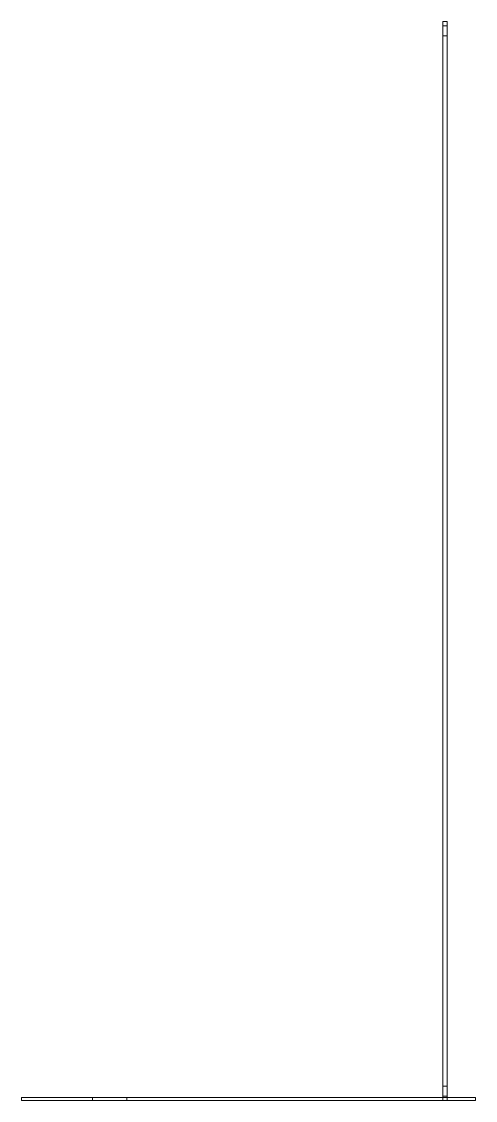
# Model space of a CAD drawing. Header units: millimetres. Extents: x -327709 to -233612, y 250954 to 312605.
# Drawn here: x -286702 to -286382, y 302134 to 302895 of the extents above; entities that cross this region are included whole.
import ezdxf

# ---------------------------------------------------------------- set-up
doc = ezdxf.new("R2010")
doc.units = ezdxf.units.MM
doc.layers.add('Bloques borde', color=7, linetype='Continuous', lineweight=18)
doc.layers.add('P4', color=7, linetype='Continuous', lineweight=18)

# ---------------------------------------------------------------- blocks, each defined once
blk = doc.blocks.new('Group-246-1')
at = {"layer": 'Bloques borde', "color": 7, "lineweight": 18}
for points in [[(0.18795, 8.12166, 0.359), (0.18795, 7.36166, 0.359), (0.18495, 7.36166, 0.359), (0.18495, 8.12166, 0.359)], [(0.18795, 8.12166, 0.399), (0.18795, 8.12166, 0.359), (0.18495, 8.12166, 0.359), (0.18495, 8.12166, 0.399)], [(0.18795, 7.37166, 0.409), (0.18795, 8.11166, 0.409), (0.18495, 8.11166, 0.409), (0.18495, 7.37166, 0.409)], [(0.18795, 7.36166, 0.359), (0.18795, 7.36166, 0.399), (0.18495, 7.36166, 0.399), (0.18495, 7.36166, 0.359)]]:
    blk.add_3dface(points, dxfattribs=at)
for points, invisible_edges in [([(0.18495, 8.12166, 0.399), (0.18495, 8.12148, 0.40086), (0.18495, 8.12093, 0.40269), (0.18495, 8.12166, 0.399)], 12), ([(0.18495, 8.12166, 0.399), (0.18495, 8.12093, 0.40269), (0.18495, 8.11999, 0.40451), (0.18495, 8.12166, 0.399)], 13), ([(0.18495, 8.12166, 0.399), (0.18495, 8.11999, 0.40451), (0.18495, 8.11166, 0.409), (0.18495, 8.12166, 0.399)], 15), ([(0.18495, 8.12166, 0.359), (0.18495, 8.12166, 0.399), (0.18495, 8.11166, 0.409), (0.18495, 8.12166, 0.359)], 14), ([(0.18495, 8.12166, 0.359), (0.18495, 8.11166, 0.409), (0.18495, 7.37166, 0.409), (0.18495, 8.12166, 0.359)], 13), ([(0.18495, 7.37166, 0.409), (0.18495, 7.36166, 0.359), (0.18495, 8.12166, 0.359), (0.18495, 7.37166, 0.409)], 13), ([(0.18495, 8.12158, 0.40031), (0.18795, 8.12158, 0.40031), (0.18795, 8.12166, 0.399), (0.18495, 8.12166, 0.399)], 1), ([(0.18795, 8.12158, 0.40031), (0.18495, 8.12158, 0.40031), (0.18495, 8.12132, 0.40159)], 9), ([(0.18495, 8.12132, 0.40159), (0.18795, 8.12132, 0.40159), (0.18795, 8.12158, 0.40031)], 9), ([(0.18795, 8.12132, 0.40159), (0.18495, 8.12132, 0.40159), (0.18495, 8.1209, 0.40283)], 9), ([(0.18495, 8.1209, 0.40283), (0.18795, 8.1209, 0.40283), (0.18795, 8.12132, 0.40159)], 9), ([(0.18495, 8.12033, 0.404), (0.18795, 8.12033, 0.404), (0.18795, 8.1209, 0.40283), (0.18495, 8.1209, 0.40283)], 5), ([(0.18495, 8.1196, 0.40509), (0.18795, 8.1196, 0.40509), (0.18795, 8.12033, 0.404), (0.18495, 8.12033, 0.404)], 5), ([(0.18495, 8.11999, 0.40451), (0.18495, 8.11874, 0.40607), (0.18495, 8.11717, 0.40734), (0.18495, 8.11999, 0.40451)], 12), ([(0.18495, 8.11999, 0.40451), (0.18495, 8.11717, 0.40734), (0.18495, 8.11166, 0.409), (0.18495, 8.11999, 0.40451)], 15), ([(0.18795, 8.1196, 0.40509), (0.18495, 8.1196, 0.40509), (0.18495, 8.11874, 0.40607)], 9), ([(0.18495, 8.11874, 0.40607), (0.18795, 8.11874, 0.40607), (0.18795, 8.1196, 0.40509)], 8), ([(0.18795, 8.11874, 0.40607), (0.18495, 8.11874, 0.40607), (0.18495, 8.11775, 0.40693)], 8), ([(0.18495, 8.11775, 0.40693), (0.18795, 8.11775, 0.40693), (0.18795, 8.11874, 0.40607)], 9), ([(0.18795, 8.11775, 0.40693), (0.18495, 8.11775, 0.40693), (0.18495, 8.11666, 0.40766)], 9), ([(0.18495, 8.11666, 0.40766), (0.18795, 8.11666, 0.40766), (0.18795, 8.11775, 0.40693)], 9), ([(0.18495, 8.11717, 0.40734), (0.18495, 8.11535, 0.40827), (0.18495, 8.11166, 0.409), (0.18495, 8.11717, 0.40734)], 14), ([(0.18795, 8.12093, 0.40269), (0.18795, 8.12148, 0.40085), (0.18795, 8.12166, 0.399), (0.18795, 8.12093, 0.40269)], 12), ([(0.18795, 8.12, 0.4045), (0.18795, 8.12093, 0.40269), (0.18795, 8.12166, 0.399), (0.18795, 8.12, 0.4045)], 14), ([(0.18795, 8.11717, 0.40733), (0.18795, 8.12, 0.4045), (0.18795, 8.12166, 0.399), (0.18795, 8.11717, 0.40733)], 15), ([(0.18795, 8.11166, 0.409), (0.18795, 8.11717, 0.40733), (0.18795, 8.12166, 0.399), (0.18795, 8.11166, 0.409)], 15), ([(0.18795, 8.11166, 0.409), (0.18795, 8.12166, 0.399), (0.18795, 8.12166, 0.359), (0.18795, 8.11166, 0.409)], 13), ([(0.18795, 7.37166, 0.409), (0.18795, 8.11166, 0.409), (0.18795, 8.12166, 0.359), (0.18795, 7.37166, 0.409)], 14), ([(0.18795, 7.37166, 0.409), (0.18795, 8.12166, 0.359), (0.18795, 7.36166, 0.359), (0.18795, 7.37166, 0.409)], 13), ([(0.18795, 8.11717, 0.40733), (0.18795, 8.11874, 0.40607), (0.18795, 8.12, 0.4045), (0.18795, 8.11717, 0.40733)], 12), ([(0.18795, 8.11166, 0.409), (0.18795, 8.11535, 0.40827), (0.18795, 8.11717, 0.40733), (0.18795, 8.11166, 0.409)], 13), ([(0.18795, 8.11666, 0.40766), (0.18495, 8.11666, 0.40766), (0.18495, 8.11549, 0.40824)], 9), ([(0.18495, 8.11549, 0.40824), (0.18795, 8.11549, 0.40824), (0.18795, 8.11666, 0.40766)], 9), ([(0.18495, 8.11425, 0.40866), (0.18795, 8.11425, 0.40866), (0.18795, 8.11549, 0.40824), (0.18495, 8.11549, 0.40824)], 5), ([(0.18495, 8.11535, 0.40827), (0.18495, 8.11351, 0.40881), (0.18495, 8.11166, 0.409), (0.18495, 8.11535, 0.40827)], 12), ([(0.18495, 8.11297, 0.40891), (0.18795, 8.11297, 0.40891), (0.18795, 8.11425, 0.40866), (0.18495, 8.11425, 0.40866)], 5), ([(0.18795, 8.11297, 0.40891), (0.18495, 8.11297, 0.40891), (0.18495, 8.11166, 0.409)], 9), ([(0.18495, 8.11166, 0.409), (0.18795, 8.11166, 0.409), (0.18795, 8.11297, 0.40891)], 8), ([(0.18795, 8.11166, 0.409), (0.18795, 8.11353, 0.40881), (0.18795, 8.11535, 0.40827), (0.18795, 8.11166, 0.409)], 12), ([(0.18495, 7.37166, 0.409), (0.18495, 7.3698, 0.40881), (0.18495, 7.36798, 0.40827), (0.18495, 7.37166, 0.409)], 12), ([(0.18495, 7.37166, 0.409), (0.18495, 7.36798, 0.40827), (0.18495, 7.36616, 0.40733), (0.18495, 7.37166, 0.409)], 13), ([(0.18495, 7.37166, 0.409), (0.18495, 7.36616, 0.40733), (0.18495, 7.36166, 0.399), (0.18495, 7.37166, 0.409)], 15), ([(0.18495, 7.37166, 0.409), (0.18495, 7.36166, 0.399), (0.18495, 7.36166, 0.359), (0.18495, 7.37166, 0.409)], 13), ([(0.18495, 7.37036, 0.40891), (0.18795, 7.37036, 0.40891), (0.18795, 7.37166, 0.409), (0.18495, 7.37166, 0.409)], 1), ([(0.18495, 7.36908, 0.40866), (0.18795, 7.36908, 0.40866), (0.18795, 7.37036, 0.40891), (0.18495, 7.37036, 0.40891)], 5), ([(0.18495, 7.36784, 0.40824), (0.18795, 7.36784, 0.40824), (0.18795, 7.36908, 0.40866), (0.18495, 7.36908, 0.40866)], 5), ([(0.18495, 7.36784, 0.40824), (0.18495, 7.36666, 0.40766), (0.18795, 7.36666, 0.40766)], 10), ([(0.18795, 7.36666, 0.40766), (0.18795, 7.36784, 0.40824), (0.18495, 7.36784, 0.40824)], 10), ([(0.18495, 7.36666, 0.40766), (0.18495, 7.36558, 0.40693), (0.18795, 7.36558, 0.40693)], 10), ([(0.18795, 7.36558, 0.40693), (0.18795, 7.36666, 0.40766), (0.18495, 7.36666, 0.40766)], 10), ([(0.18495, 7.36616, 0.40733), (0.18495, 7.36459, 0.40607), (0.18495, 7.36333, 0.4045), (0.18495, 7.36616, 0.40733)], 12), ([(0.18495, 7.36616, 0.40733), (0.18495, 7.36333, 0.4045), (0.18495, 7.36166, 0.399), (0.18495, 7.36616, 0.40733)], 15), ([(0.18495, 7.36558, 0.40693), (0.18495, 7.36459, 0.40607), (0.18795, 7.36459, 0.40607)], 8), ([(0.18795, 7.36459, 0.40607), (0.18795, 7.36558, 0.40693), (0.18495, 7.36558, 0.40693)], 10), ([(0.18795, 7.36373, 0.40509), (0.18795, 7.36459, 0.40607), (0.18495, 7.36459, 0.40607)], 8), ([(0.18795, 7.36373, 0.40509), (0.18495, 7.36459, 0.40607), (0.18495, 7.36373, 0.40509)], 9), ([(0.18795, 7.36798, 0.40827), (0.18795, 7.36982, 0.40881), (0.18795, 7.37166, 0.409), (0.18795, 7.36798, 0.40827)], 12), ([(0.18795, 7.36616, 0.40734), (0.18795, 7.36798, 0.40827), (0.18795, 7.37166, 0.409), (0.18795, 7.36616, 0.40734)], 14), ([(0.18795, 7.36334, 0.40451), (0.18795, 7.36616, 0.40734), (0.18795, 7.37166, 0.409), (0.18795, 7.36334, 0.40451)], 15), ([(0.18795, 7.36166, 0.399), (0.18795, 7.36334, 0.40451), (0.18795, 7.37166, 0.409), (0.18795, 7.36166, 0.399)], 15), ([(0.18795, 7.36166, 0.359), (0.18795, 7.36166, 0.399), (0.18795, 7.37166, 0.409), (0.18795, 7.36166, 0.359)], 14), ([(0.18795, 7.36334, 0.40451), (0.18795, 7.36459, 0.40607), (0.18795, 7.36616, 0.40734), (0.18795, 7.36334, 0.40451)], 12), ([(0.18795, 7.363, 0.404), (0.18795, 7.36373, 0.40509), (0.18495, 7.36373, 0.40509)], 10), ([(0.18795, 7.363, 0.404), (0.18495, 7.36373, 0.40509), (0.18495, 7.363, 0.404)], 9), ([(0.18495, 7.36333, 0.4045), (0.18495, 7.3624, 0.40269), (0.18495, 7.36166, 0.399), (0.18495, 7.36333, 0.4045)], 14), ([(0.18795, 7.36243, 0.40283), (0.18795, 7.363, 0.404), (0.18495, 7.363, 0.404)], 10), ([(0.18795, 7.36243, 0.40283), (0.18495, 7.363, 0.404), (0.18495, 7.36243, 0.40283)], 9), ([(0.18795, 7.36201, 0.40159), (0.18795, 7.36243, 0.40283), (0.18495, 7.36243, 0.40283)], 10), ([(0.18795, 7.36201, 0.40159), (0.18495, 7.36243, 0.40283), (0.18495, 7.36201, 0.40159)], 9), ([(0.18495, 7.3624, 0.40269), (0.18495, 7.36185, 0.40085), (0.18495, 7.36166, 0.399), (0.18495, 7.3624, 0.40269)], 12), ([(0.18795, 7.36175, 0.40031), (0.18795, 7.36201, 0.40159), (0.18495, 7.36201, 0.40159)], 10), ([(0.18795, 7.36175, 0.40031), (0.18495, 7.36201, 0.40159), (0.18495, 7.36175, 0.40031)], 9), ([(0.18795, 7.36166, 0.399), (0.18795, 7.36175, 0.40031), (0.18495, 7.36175, 0.40031)], 10), ([(0.18795, 7.36166, 0.399), (0.18495, 7.36175, 0.40031), (0.18495, 7.36166, 0.399)], 1), ([(0.18795, 7.36166, 0.399), (0.18795, 7.3624, 0.40269), (0.18795, 7.36334, 0.40451), (0.18795, 7.36166, 0.399)], 13), ([(0.18795, 7.36166, 0.399), (0.18795, 7.36185, 0.40086), (0.18795, 7.3624, 0.40269), (0.18795, 7.36166, 0.399)], 12)]:
    blk.add_3dface(points, dxfattribs=dict(at, invisible_edges=invisible_edges))
blk = doc.blocks.new('Group-247-1')
at = {"layer": 'Bloques borde', "color": 7, "lineweight": 18}
for points in [[(-0.11205, 7.36166, 0.359), (0.18795, 7.36166, 0.359), (0.18795, 7.36366, 0.359), (-0.11205, 7.36366, 0.359)], [(-0.11205, 7.36166, 0.264), (-0.11205, 7.36166, 0.359), (-0.11205, 7.36366, 0.359), (-0.11205, 7.36366, 0.264)], [(-0.06205, 7.36166, 0.274), (-0.11205, 7.36166, 0.264), (-0.11205, 7.36366, 0.264), (-0.06205, 7.36366, 0.274)], [(-0.03783, 7.36166, 0.304), (-0.06205, 7.36166, 0.274), (-0.06205, 7.36366, 0.274), (-0.03783, 7.36366, 0.304)], [(0.20795, 7.36166, 0.319), (-0.03783, 7.36166, 0.304), (-0.03783, 7.36366, 0.304), (0.20795, 7.36366, 0.319)], [(0.18795, 7.36166, 0.359), (0.20795, 7.36166, 0.319), (0.20795, 7.36366, 0.319), (0.18795, 7.36366, 0.359)]]:
    blk.add_3dface(points, dxfattribs=at)

msp = doc.modelspace()

# ---------------------------------------------------------------- block references
at = {"layer": 'P4', "color": 0, "lineweight": -2, "xscale": 1000.17053206043, "yscale": 1000.17053206043, "zscale": 1000.17053206043}
for name in ['Group-246-1', 'Group-247-1']:
    msp.add_blockref(name, (-286589.56598, 294771.55601), dxfattribs=at)

doc.saveas('drawing.dxf')
